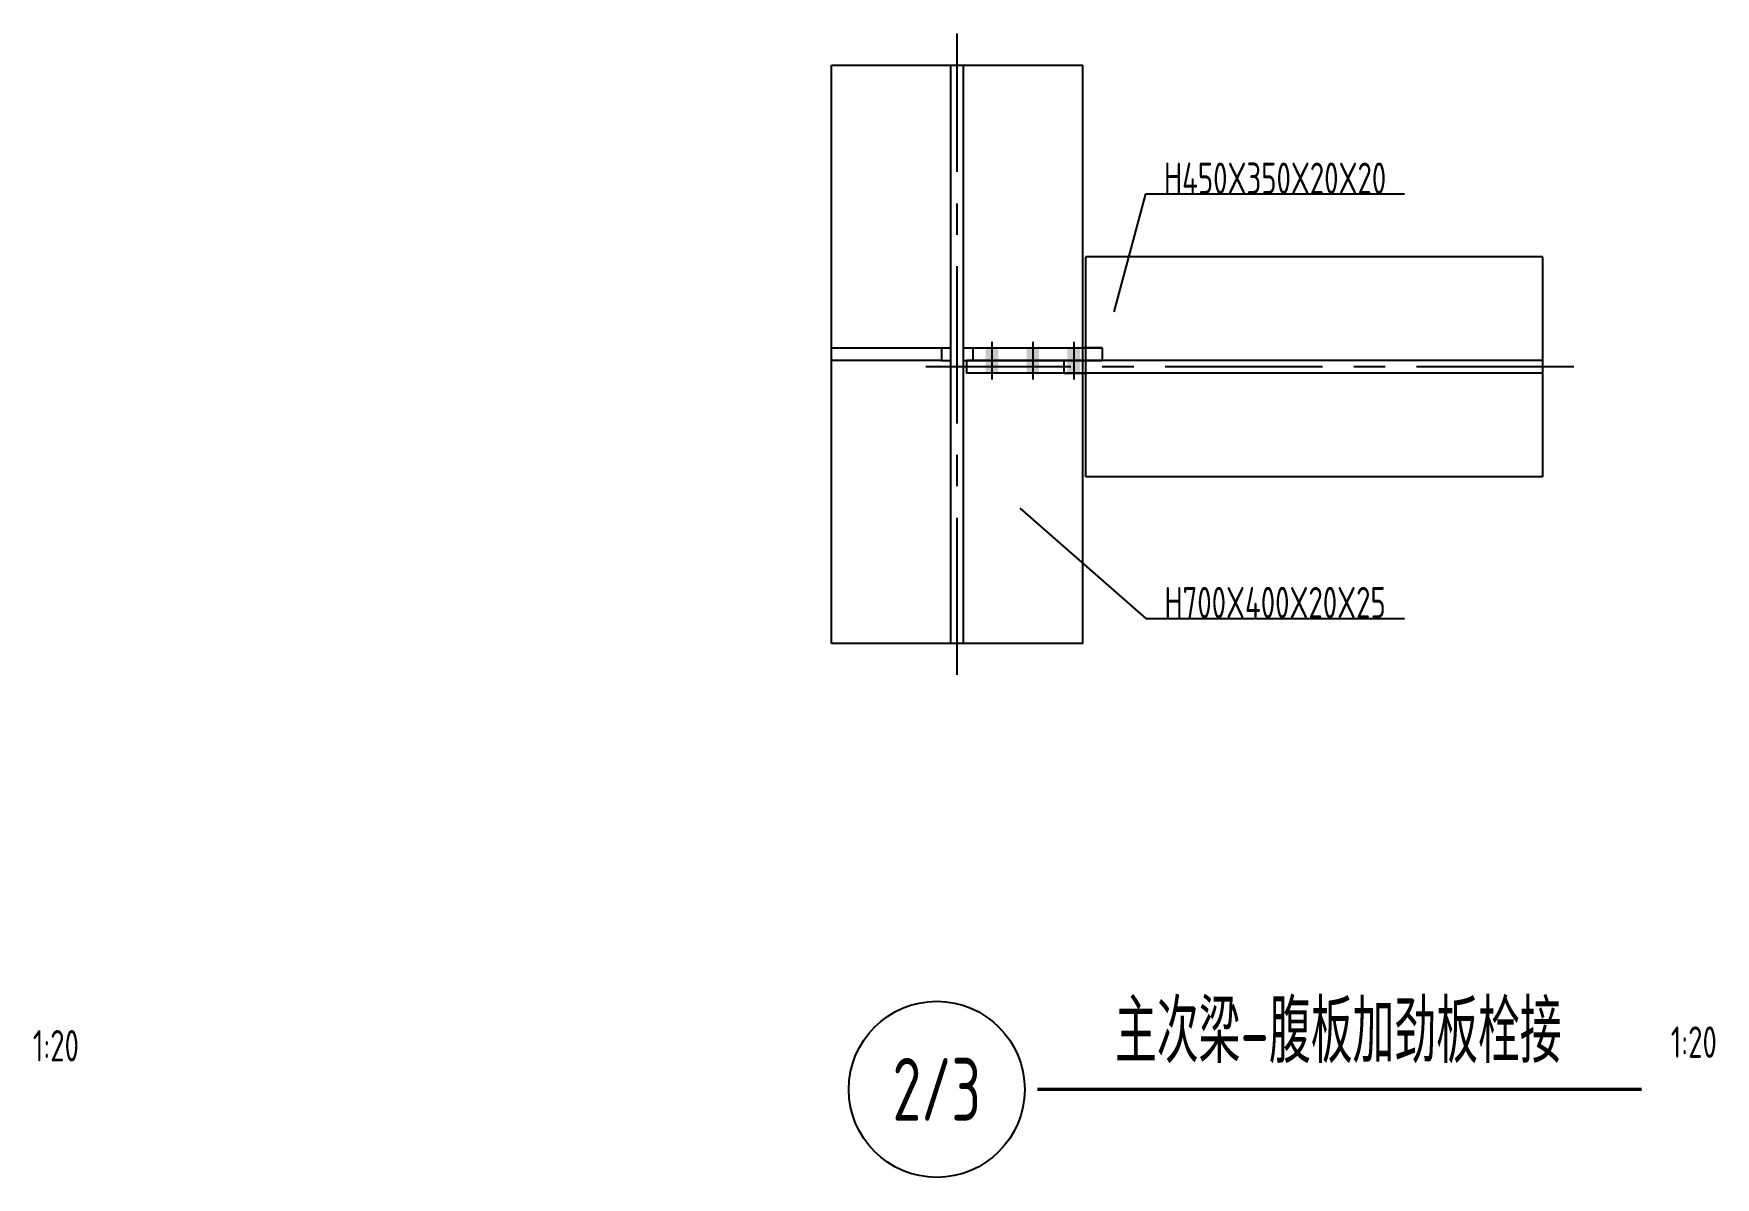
# Model space of a CAD drawing. Extents: x 31132 to 885236, y 345273 to 1212165.
# Drawn here: x 333185 to 346561, y 468163 to 477259 of the extents above; entities that cross this region are included whole.
import ezdxf
from ezdxf.enums import TextEntityAlignment as Align

# ---------------------------------------------------------------- set-up
doc = ezdxf.new("R2010")
doc.units = 0
doc.header["$LTSCALE"] = 1000
for name, pattern in [('CENTER', [2, 1.25, -0.25, 0.25, -0.25]), ('StContinue2d', [0]), ('StDish2d', [60, 30, -30])]:
    doc.linetypes.add(name, pattern=pattern)
doc.layers.get('0').update_dxf_attribs({"linetype": 'CONTINUOUS'})
doc.layers.add('AXIS', color=253, linetype='CENTER')
doc.layers.add('TEXT', color=7, linetype='CONTINUOUS')
for name, color, linetype, true_color in [('Beam', 131, 'StContinue2d', 0xaaffff), ('Bolt', 7, 'StContinue2d', 0xff3f3f), ('Hide', 3, 'StDish2d', 0x00ff00), ('PlateStiff', 103, 'StContinue2d', 0x7ebd8d)]:
    doc.layers.add(name, color=color, linetype=linetype, true_color=true_color)
doc.styles.add('StTextStyle', font='yjkeng.shx', dxfattribs={"width": 0.7, "height": 250, "bigfont": 'yjkchn.shx'})

# ---------------------------------------------------------------- blocks, each defined once
blk = doc.blocks.new('*D2419')
for points in [[(64371.1, 11537.8), (64571.1, 11362.8)], [(64571.1, 11362.8), (64982.7, 11362.8)]]:
    blk.add_lwpolyline(points)
at = {"style": 'StTextStyle', "width": 0.7}
blk.add_text('H700X400X20X25', height=50, dxfattribs=at).set_placement((64776.9, 11362.8), align=Align.CENTER)
blk = doc.blocks.new('*D2420')
for points in [[(64521.1, 11850.3), (64571.1, 12037.8)], [(64571.1, 12037.8), (64982.7, 12037.8)]]:
    blk.add_lwpolyline(points)
at = {"style": 'StTextStyle', "width": 0.7}
blk.add_text('H450X350X20X20', height=50, dxfattribs=at).set_placement((64776.9, 12037.8), align=Align.CENTER)

msp = doc.modelspace()

# ---------------------------------------------------------------- linework, layer by layer
at = {"const_width": 25}
msp.add_lwpolyline([(341168.03, 468862.61), (345973.79, 468862.61)], dxfattribs=at)
msp.add_circle((340368.03, 468862.61), 700)
at = {"layer": 'AXIS'}
for p, q in [((340530.03, 472158.55), (340530.03, 477258.55)), ((345435.03, 474608.55), (340280.03, 474608.55))]:
    msp.add_line(p, q, dxfattribs=at)
at = {"layer": 'Beam'}
for p, q in [((339530.03, 477008.55), (341530.03, 477008.55)), ((339530.03, 472408.55), (339530.03, 477008.55)), ((341530.03, 472408.55), (341530.03, 477008.55)), ((345185.03, 475483.55), (341555.03, 475483.55)), ((341555.03, 473733.55), (341555.03, 475483.55)), ((345185.03, 475483.55), (345185.03, 473733.55)), ((345185.03, 473733.55), (341555.03, 473733.55)), ((341530.03, 472408.55), (339530.03, 472408.55))]:
    msp.add_line(p, q, dxfattribs=at)
for points in [[(341555.03, 474658.55), (341554.97, 474658.55), (341554.89, 474658.55), (341554.69, 474658.55), (341554.47, 474658.55), (341554.13, 474658.55), (341553.76, 474658.55), (341553.29, 474658.55), (341552.78, 474658.55), (341552.18, 474658.55), (341551.53, 474658.55), (341550.79, 474658.55), (341550, 474658.55), (341549.13, 474658.55), (341548.2, 474658.55), (341547.2, 474658.55), (341546.13, 474658.55), (341545, 474658.55), (341543.79, 474658.55), (341542.53, 474658.55), (341541.19, 474658.55), (341539.81, 474658.55), (341538.34, 474658.55), (341536.83, 474658.55), (341535.23, 474658.55), (341533.6, 474658.55), (341531.87, 474658.55), (341530.13, 474658.55), (341530.03, 474658.55)], [(341555.03, 474558.55), (341554.97, 474558.55), (341554.89, 474558.55), (341554.69, 474558.55), (341554.47, 474558.55), (341554.13, 474558.55), (341553.76, 474558.55), (341553.29, 474558.55), (341552.78, 474558.55), (341552.18, 474558.55), (341551.53, 474558.55), (341550.79, 474558.55), (341550, 474558.55), (341549.13, 474558.55), (341548.2, 474558.55), (341547.2, 474558.55), (341546.13, 474558.55), (341545, 474558.55), (341543.79, 474558.55), (341542.53, 474558.55), (341541.19, 474558.55), (341539.81, 474558.55), (341538.34, 474558.55), (341536.83, 474558.55), (341535.23, 474558.55), (341533.6, 474558.55), (341531.87, 474558.55), (341530.13, 474558.55), (341530.03, 474558.55)]]:
    msp.add_lwpolyline(points, dxfattribs=at)
at = {"layer": 'Bolt'}
for p, q in [((340807.53, 474808.55), (340807.53, 474508.55)), ((341132.53, 474808.55), (341132.53, 474508.55)), ((341457.53, 474808.55), (341457.53, 474508.55))]:
    msp.add_line(p, q, dxfattribs=at)
for points in [[(340757.53, 474558.55, -50), (340857.53, 474558.55, -50), (340757.53, 474758.55, -50), (340857.53, 474758.55, -50)], [(341082.53, 474558.55, -50), (341182.53, 474558.55, -50), (341082.53, 474758.55, -50), (341182.53, 474758.55, -50)], [(341407.53, 474558.55, -50), (341507.53, 474558.55, -50), (341407.53, 474758.55, -50), (341507.53, 474758.55, -50)]]:
    msp.add_solid(points, dxfattribs=at)
at = {"layer": 'Hide'}
for p, q in [((340480.03, 472408.55), (340480.03, 477008.55)), ((340580.03, 472408.55), (340580.03, 477008.55)), ((339530.03, 474758.55), (340405.03, 474758.55)), ((340405.03, 474758.55), (340480.03, 474758.55)), ((340405.03, 474758.55), (340405.03, 474658.55)), ((340580.03, 474758.55), (340655.03, 474758.55)), ((340655.03, 474758.55), (341530.03, 474758.55)), ((340655.03, 474758.55), (340655.03, 474658.55)), ((341685.03, 474758.55), (341685.03, 474658.55)), ((340405.03, 474658.55), (339530.03, 474658.55)), ((340405.03, 474658.55), (340480.03, 474658.55)), ((340580.03, 474658.55), (340655.03, 474658.55)), ((341380.03, 474658.55), (340605.03, 474658.55)), ((340605.03, 474658.55), (340605.03, 474558.55)), ((340655.03, 474658.55), (341530.03, 474658.55)), ((341380.03, 474658.55), (341380.03, 474558.55)), ((345185.03, 474658.55), (341555.03, 474658.55)), ((341380.03, 474558.55), (340605.03, 474558.55)), ((345185.03, 474558.55), (341555.03, 474558.55))]:
    msp.add_line(p, q, dxfattribs=at)
for points in [[(341685.03, 474758.55), (341681.19, 474758.55), (341677.34, 474758.55), (341673.49, 474758.55), (341669.64, 474758.55), (341665.82, 474758.55), (341662.09, 474758.55), (341658.36, 474758.55), (341654.64, 474758.55), (341650.91, 474758.55), (341647.25, 474758.55), (341643.68, 474758.55), (341640.11, 474758.55), (341636.54, 474758.55), (341632.97, 474758.55), (341629.51, 474758.55), (341626.13, 474758.55), (341622.75, 474758.55), (341619.36, 474758.55), (341615.98, 474758.55), (341612.78, 474758.55), (341609.62, 474758.55), (341606.45, 474758.55), (341603.29, 474758.55), (341600.13, 474758.55), (341597.22, 474758.55), (341594.31, 474758.55), (341591.4, 474758.55), (341588.48, 474758.55), (341585.63, 474758.55), (341582.99, 474758.55), (341580.35, 474758.55), (341577.72, 474758.55), (341575.08, 474758.55), (341572.57, 474758.55), (341570.23, 474758.55), (341567.89, 474758.55), (341565.56, 474758.55), (341563.22, 474758.55), (341561.08, 474758.55), (341559.07, 474758.55), (341557.05, 474758.55), (341555.04, 474758.55), (341553.02, 474758.55), (341551.28, 474758.55), (341549.61, 474758.55), (341547.94, 474758.55), (341546.26, 474758.55), (341544.59, 474758.55), (341543.27, 474758.55), (341541.95, 474758.55), (341540.63, 474758.55), (341539.32, 474758.55), (341538.07, 474758.55), (341537.12, 474758.55), (341536.17, 474758.55), (341535.22, 474758.55), (341534.27, 474758.55), (341533.48, 474758.55), (341532.9, 474758.55), (341532.33, 474758.55), (341531.75, 474758.55), (341531.18, 474758.55), (341530.84, 474758.55), (341530.65, 474758.55), (341530.45, 474758.55), (341530.26, 474758.55), (341530.07, 474758.55), (341530.03, 474758.55)], [(341555.03, 474758.55), (341556.93, 474758.55), (341558.83, 474758.55), (341560.73, 474758.55), (341562.77, 474758.55), (341564.86, 474758.55), (341566.94, 474758.55), (341569.11, 474758.55), (341571.38, 474758.55), (341573.65, 474758.55), (341575.95, 474758.55), (341578.38, 474758.55), (341580.82, 474758.55), (341583.25, 474758.55), (341585.84, 474758.55), (341588.43, 474758.55), (341591.03, 474758.55), (341593.72, 474758.55), (341596.46, 474758.55), (341599.2, 474758.55), (341602, 474758.55), (341604.88, 474758.55), (341607.76, 474758.55), (341610.65, 474758.55), (341613.65, 474758.55), (341616.66, 474758.55), (341619.66, 474758.55), (341622.75, 474758.55), (341625.87, 474758.55), (341628.98, 474758.55), (341632.15, 474758.55), (341635.36, 474758.55), (341638.57, 474758.55), (341641.81, 474758.55), (341645.11, 474758.55), (341648.4, 474758.55), (341651.7, 474758.55), (341655.07, 474758.55), (341658.43, 474758.55), (341661.8, 474758.55), (341665.2, 474758.55), (341668.63, 474758.55), (341672.05, 474758.55), (341675.49, 474758.55), (341678.95, 474758.55), (341682.41, 474758.55), (341685.03, 474758.55)], [(341530.03, 474658.55), (341528.12, 474658.55), (341526.21, 474658.55), (341524.3, 474658.55), (341522.32, 474658.55), (341520.2, 474658.55), (341518.08, 474658.55), (341515.96, 474658.55), (341513.71, 474658.55), (341511.39, 474658.55), (341509.07, 474658.55), (341506.74, 474658.55), (341504.24, 474658.55), (341501.74, 474658.55), (341499.23, 474658.55), (341496.67, 474658.55), (341494, 474658.55), (341491.32, 474658.55), (341488.64, 474658.55), (341485.86, 474658.55), (341483.02, 474658.55), (341480.19, 474658.55), (341477.35, 474658.55), (341474.38, 474658.55), (341471.4, 474658.55), (341468.42, 474658.55), (341465.4, 474658.55), (341462.3, 474658.55), (341459.19, 474658.55), (341456.08, 474658.55), (341452.91, 474658.55), (341449.7, 474658.55), (341446.48, 474658.55), (341443.26, 474658.55), (341439.96, 474658.55), (341436.65, 474658.55), (341433.34, 474658.55), (341430.02, 474658.55), (341426.63, 474658.55), (341423.25, 474658.55), (341419.87, 474658.55), (341416.45, 474658.55), (341413.01, 474658.55), (341409.57, 474658.55), (341406.13, 474658.55), (341402.66, 474658.55), (341399.18, 474658.55), (341395.7, 474658.55), (341392.22, 474658.55), (341388.72, 474658.55), (341385.23, 474658.55), (341381.73, 474658.55), (341380.03, 474658.55)], [(341380.03, 474658.55), (341383.53, 474658.55), (341387.02, 474658.55), (341390.51, 474658.55), (341394, 474658.55), (341397.5, 474658.55), (341400.97, 474658.55), (341404.42, 474658.55), (341407.87, 474658.55), (341411.32, 474658.55), (341414.77, 474658.55), (341418.22, 474658.55), (341421.6, 474658.55), (341424.96, 474658.55), (341428.32, 474658.55), (341431.68, 474658.55), (341435.04, 474658.55), (341438.38, 474658.55), (341441.61, 474658.55), (341444.85, 474658.55), (341448.08, 474658.55), (341451.31, 474658.55), (341454.54, 474658.55), (341457.68, 474658.55), (341460.74, 474658.55), (341463.8, 474658.55), (341466.86, 474658.55), (341469.93, 474658.55), (341472.99, 474658.55), (341475.85, 474658.55), (341478.7, 474658.55), (341481.56, 474658.55), (341484.41, 474658.55), (341487.26, 474658.55), (341490.03, 474658.55), (341492.64, 474658.55), (341495.25, 474658.55), (341497.86, 474658.55), (341500.47, 474658.55), (341503.07, 474658.55), (341505.48, 474658.55), (341507.81, 474658.55), (341510.14, 474658.55), (341512.47, 474658.55), (341514.8, 474658.55), (341517.1, 474658.55), (341519.12, 474658.55), (341521.15, 474658.55), (341523.17, 474658.55), (341525.19, 474658.55), (341527.22, 474658.55), (341529.07, 474658.55), (341530.77, 474658.55), (341532.46, 474658.55), (341534.15, 474658.55), (341535.84, 474658.55), (341537.53, 474658.55), (341538.91, 474658.55), (341540.25, 474658.55), (341541.59, 474658.55), (341542.92, 474658.55), (341544.26, 474658.55), (341545.49, 474658.55), (341546.46, 474658.55), (341547.43, 474658.55), (341548.4, 474658.55), (341549.37, 474658.55), (341550.34, 474658.55), (341551.05, 474658.55), (341551.63, 474658.55), (341552.22, 474658.55), (341552.8, 474658.55), (341553.39, 474658.55), (341553.95, 474658.55), (341554.14, 474658.55), (341554.34, 474658.55), (341554.54, 474658.55), (341554.73, 474658.55), (341554.93, 474658.55), (341555.03, 474658.55)], [(341685.03, 474658.55), (341681.19, 474658.55), (341677.34, 474658.55), (341673.49, 474658.55), (341669.64, 474658.55), (341665.82, 474658.55), (341662.09, 474658.55), (341658.36, 474658.55), (341654.64, 474658.55), (341650.91, 474658.55), (341647.25, 474658.55), (341643.68, 474658.55), (341640.11, 474658.55), (341636.54, 474658.55), (341632.97, 474658.55), (341629.51, 474658.55), (341626.13, 474658.55), (341622.75, 474658.55), (341619.36, 474658.55), (341615.98, 474658.55), (341612.78, 474658.55), (341609.62, 474658.55), (341606.45, 474658.55), (341603.29, 474658.55), (341600.13, 474658.55), (341597.22, 474658.55), (341594.31, 474658.55), (341591.4, 474658.55), (341588.48, 474658.55), (341585.63, 474658.55), (341582.99, 474658.55), (341580.35, 474658.55), (341577.72, 474658.55), (341575.08, 474658.55), (341572.57, 474658.55), (341570.23, 474658.55), (341567.89, 474658.55), (341565.56, 474658.55), (341563.22, 474658.55), (341561.08, 474658.55), (341559.07, 474658.55), (341557.05, 474658.55), (341555.04, 474658.55), (341553.02, 474658.55), (341551.28, 474658.55), (341549.61, 474658.55), (341547.94, 474658.55), (341546.26, 474658.55), (341544.59, 474658.55), (341543.27, 474658.55), (341541.95, 474658.55), (341540.63, 474658.55), (341539.32, 474658.55), (341538.07, 474658.55), (341537.12, 474658.55), (341536.17, 474658.55), (341535.22, 474658.55), (341534.27, 474658.55), (341533.48, 474658.55), (341532.9, 474658.55), (341532.33, 474658.55), (341531.75, 474658.55), (341531.18, 474658.55), (341530.84, 474658.55), (341530.65, 474658.55), (341530.45, 474658.55), (341530.26, 474658.55), (341530.07, 474658.55), (341530.03, 474658.55)], [(341555.03, 474658.55), (341556.93, 474658.55), (341558.83, 474658.55), (341560.73, 474658.55), (341562.77, 474658.55), (341564.86, 474658.55), (341566.94, 474658.55), (341569.11, 474658.55), (341571.38, 474658.55), (341573.65, 474658.55), (341575.95, 474658.55), (341578.38, 474658.55), (341580.82, 474658.55), (341583.25, 474658.55), (341585.84, 474658.55), (341588.43, 474658.55), (341591.03, 474658.55), (341593.72, 474658.55), (341596.46, 474658.55), (341599.2, 474658.55), (341602, 474658.55), (341604.88, 474658.55), (341607.76, 474658.55), (341610.65, 474658.55), (341613.65, 474658.55), (341616.66, 474658.55), (341619.66, 474658.55), (341622.75, 474658.55), (341625.87, 474658.55), (341628.98, 474658.55), (341632.15, 474658.55), (341635.36, 474658.55), (341638.57, 474658.55), (341641.81, 474658.55), (341645.11, 474658.55), (341648.4, 474658.55), (341651.7, 474658.55), (341655.07, 474658.55), (341658.43, 474658.55), (341661.8, 474658.55), (341665.2, 474658.55), (341668.63, 474658.55), (341672.05, 474658.55), (341675.49, 474658.55), (341678.95, 474658.55), (341682.41, 474658.55), (341685.03, 474658.55)], [(341380.03, 474558.55), (341383.53, 474558.55), (341387.02, 474558.55), (341390.51, 474558.55), (341394, 474558.55), (341397.5, 474558.55), (341400.97, 474558.55), (341404.42, 474558.55), (341407.87, 474558.55), (341411.32, 474558.55), (341414.77, 474558.55), (341418.22, 474558.55), (341421.6, 474558.55), (341424.96, 474558.55), (341428.32, 474558.55), (341431.68, 474558.55), (341435.04, 474558.55), (341438.38, 474558.55), (341441.61, 474558.55), (341444.85, 474558.55), (341448.08, 474558.55), (341451.31, 474558.55), (341454.54, 474558.55), (341457.68, 474558.55), (341460.74, 474558.55), (341463.8, 474558.55), (341466.86, 474558.55), (341469.93, 474558.55), (341472.99, 474558.55), (341475.85, 474558.55), (341478.7, 474558.55), (341481.56, 474558.55), (341484.41, 474558.55), (341487.26, 474558.55), (341490.03, 474558.55), (341492.64, 474558.55), (341495.25, 474558.55), (341497.86, 474558.55), (341500.47, 474558.55), (341503.07, 474558.55), (341505.48, 474558.55), (341507.81, 474558.55), (341510.14, 474558.55), (341512.47, 474558.55), (341514.8, 474558.55), (341517.1, 474558.55), (341519.12, 474558.55), (341521.15, 474558.55), (341523.17, 474558.55), (341525.19, 474558.55), (341527.22, 474558.55), (341529.07, 474558.55), (341530.77, 474558.55), (341532.46, 474558.55), (341534.15, 474558.55), (341535.84, 474558.55), (341537.53, 474558.55), (341538.91, 474558.55), (341540.25, 474558.55), (341541.59, 474558.55), (341542.92, 474558.55), (341544.26, 474558.55), (341545.49, 474558.55), (341546.46, 474558.55), (341547.43, 474558.55), (341548.4, 474558.55), (341549.37, 474558.55), (341550.34, 474558.55), (341551.05, 474558.55), (341551.63, 474558.55), (341552.22, 474558.55), (341552.8, 474558.55), (341553.39, 474558.55), (341553.95, 474558.55), (341554.14, 474558.55), (341554.34, 474558.55), (341554.54, 474558.55), (341554.73, 474558.55), (341554.93, 474558.55), (341555.03, 474558.55)], [(341530.03, 474558.55), (341528.12, 474558.55), (341526.21, 474558.55), (341524.3, 474558.55), (341522.32, 474558.55), (341520.2, 474558.55), (341518.08, 474558.55), (341515.96, 474558.55), (341513.71, 474558.55), (341511.39, 474558.55), (341509.07, 474558.55), (341506.74, 474558.55), (341504.24, 474558.55), (341501.74, 474558.55), (341499.23, 474558.55), (341496.67, 474558.55), (341494, 474558.55), (341491.32, 474558.55), (341488.64, 474558.55), (341485.86, 474558.55), (341483.02, 474558.55), (341480.19, 474558.55), (341477.35, 474558.55), (341474.38, 474558.55), (341471.4, 474558.55), (341468.42, 474558.55), (341465.4, 474558.55), (341462.3, 474558.55), (341459.19, 474558.55), (341456.08, 474558.55), (341452.91, 474558.55), (341449.7, 474558.55), (341446.48, 474558.55), (341443.26, 474558.55), (341439.96, 474558.55), (341436.65, 474558.55), (341433.34, 474558.55), (341430.02, 474558.55), (341426.63, 474558.55), (341423.25, 474558.55), (341419.87, 474558.55), (341416.45, 474558.55), (341413.01, 474558.55), (341409.57, 474558.55), (341406.13, 474558.55), (341402.66, 474558.55), (341399.18, 474558.55), (341395.7, 474558.55), (341392.22, 474558.55), (341388.72, 474558.55), (341385.23, 474558.55), (341381.73, 474558.55), (341380.03, 474558.55)]]:
    msp.add_lwpolyline(points, dxfattribs=at)
at = {"layer": 'PlateStiff'}
for points in [[(341530.03, 474758.55), (341530.1, 474758.55), (341530.18, 474758.55), (341530.38, 474758.55), (341530.6, 474758.55), (341530.94, 474758.55), (341531.3, 474758.55), (341531.78, 474758.55), (341532.28, 474758.55), (341532.89, 474758.55), (341533.54, 474758.55), (341534.28, 474758.55), (341535.07, 474758.55), (341535.94, 474758.55), (341536.87, 474758.55), (341537.87, 474758.55), (341538.94, 474758.55), (341540.07, 474758.55), (341541.28, 474758.55), (341542.53, 474758.55), (341543.88, 474758.55), (341545.26, 474758.55), (341546.73, 474758.55), (341548.24, 474758.55), (341549.84, 474758.55), (341551.46, 474758.55), (341553.19, 474758.55), (341554.94, 474758.55), (341555.03, 474758.55)], [(341530.03, 474658.55), (341530.1, 474658.55), (341530.18, 474658.55), (341530.38, 474658.55), (341530.6, 474658.55), (341530.94, 474658.55), (341531.3, 474658.55), (341531.78, 474658.55), (341532.28, 474658.55), (341532.89, 474658.55), (341533.54, 474658.55), (341534.28, 474658.55), (341535.07, 474658.55), (341535.94, 474658.55), (341536.87, 474658.55), (341537.87, 474658.55), (341538.94, 474658.55), (341540.07, 474658.55), (341541.28, 474658.55), (341542.53, 474658.55), (341543.88, 474658.55), (341545.26, 474658.55), (341546.73, 474658.55), (341548.24, 474658.55), (341549.84, 474658.55), (341551.46, 474658.55), (341553.19, 474658.55), (341554.94, 474658.55), (341555.03, 474658.55)]]:
    msp.add_lwpolyline(points, dxfattribs=at)

# ---------------------------------------------------------------- block references
at = {"layer": 'TEXT', "xscale": 5, "yscale": 5, "zscale": 5}
for name in ['*D2420', '*D2419']:
    msp.add_blockref(name, (19174.56, 415794.45), dxfattribs=at)

# ---------------------------------------------------------------- texts
at = {"style": 'StTextStyle', "width": 0.7}
msp.add_text('主次梁-腹板加劲板栓接', height=500, dxfattribs=at).set_placement((343561.82, 468922.63), align=Align.BOTTOM_CENTER)
for p in [(333179.03, 469009.09), (346206.7, 469038)]:
    msp.add_text('1:20', height=250, dxfattribs=at).set_placement(p, align=Align.BOTTOM_LEFT)
msp.add_text('2/3', height=500, dxfattribs=at).set_placement((340368.03, 468862.61), align=Align.MIDDLE_CENTER)

doc.saveas('drawing.dxf')
